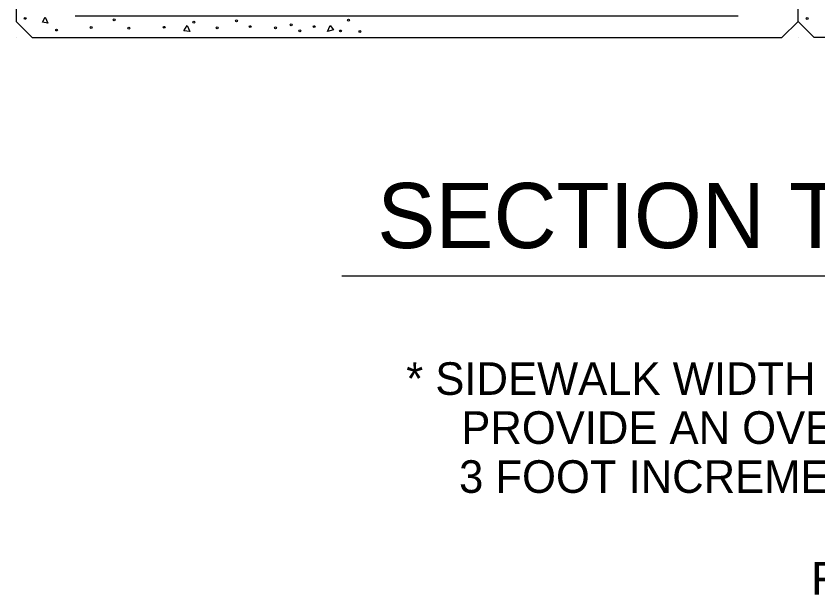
# Model space of a CAD drawing. Extents: x -60 to 66, y -3 to 77.
# Drawn here: x -50.903 to -47.827, y 12.249 to 14.471 of the extents above; entities that cross this region are included whole.
import ezdxf

# ---------------------------------------------------------------- set-up
doc = ezdxf.new("R2010")
doc.units = 0
for name, color, linetype in [('Rebar Lines CELL', 7, 'Continuous'), ('Sup Cored Slab Unit CELL', 7, 'Continuous'), ('Text', 7, 'Continuous'), ('Text CELL', 7, 'Continuous'), ('Title Text CELL', 7, 'Continuous'), ('User Information Notes CELL', 7, 'Continuous')]:
    doc.layers.add(name, color=color, linetype=linetype)

msp = doc.modelspace()

# ---------------------------------------------------------------- linework, layer by layer
at = {"layer": 'Rebar Lines CELL'}
msp.add_line((-48.1333, 14.4698), (-50.6763, 14.4698), dxfattribs=at)
at = {"layer": 'Sup Cored Slab Unit CELL'}
for p, q in [((-50.9027, 16.0744), (-50.9027, 14.4502)), ((-47.9036, 14.4502), (-47.9036, 15.556)), ((-47.9036, 14.4502), (-47.9036, 15.5527)), ((-50.801, 14.4469), (-50.7911, 14.4666)), ((-50.7911, 14.4666), (-50.7813, 14.4436)), ((-50.9027, 14.4502), (-50.8404, 14.3879)), ((-50.7813, 14.4436), (-50.801, 14.4469)), ((-50.2596, 14.4141), (-50.2464, 14.4338)), ((-50.2464, 14.4338), (-50.2366, 14.4108)), ((-49.7083, 14.4108), (-49.6985, 14.4338)), ((-49.6985, 14.4338), (-49.6854, 14.4173)), ((-47.966, 14.3879), (-47.9036, 14.4502)), ((-47.8413, 14.3879), (-47.9036, 14.4502)), ((-50.2366, 14.4108), (-50.2596, 14.4141)), ((-49.6854, 14.4173), (-49.7083, 14.4108)), ((-50.8404, 14.3879), (-49.4032, 14.3879)), ((-49.4032, 14.3879), (-47.966, 14.3879)), ((-44.9669, 14.3879), (-47.8413, 14.3879))]:
    msp.add_line(p, q, dxfattribs=at)
for centre in [(-50.8676, 14.4618), (-50.5259, 14.4559), (-50.0574, 14.4525), (-49.6276, 14.4551), (-47.8686, 14.4611), (-50.6146, 14.4264), (-50.4703, 14.424), (-50.3344, 14.4275), (-50.2204, 14.4473), (-50.131, 14.4252), (-50.0045, 14.4299), (-49.9075, 14.4252), (-49.8477, 14.4369), (-49.7597, 14.4299), (-50.747, 14.4169), (-49.814, 14.4137), (-49.658, 14.4133), (-49.5836, 14.411)]:
    msp.add_circle(centre, 0.00364, dxfattribs=at)
at = {"layer": 'Text CELL'}
msp.add_line((-48.6846, 14.3879), (-48.6846, 14.3879), dxfattribs=at)
at = {"layer": 'Title Text CELL'}
msp.add_line((-49.6529, 13.4733), (-43.62, 13.4733), dxfattribs=at)
at = {"layer": 'User Information Notes CELL'}
for p, q in [((-50.9027, 14.3879), (-50.9027, 14.3879)), ((-47.9036, 14.3879), (-47.9036, 14.3879))]:
    msp.add_line(p, q, dxfattribs=at)

# ---------------------------------------------------------------- texts
at = {"layer": 'Text'}
for s, p in [('* SIDEWALK WIDTH MAY BE INCREASED AS NECESSARY TO', (-49.4061, 13.0171)), ('PROVIDE AN OVERALL STRUCTURE WIDTH THAT IS AN EVEN', (-49.1951, 12.8291)), ('3 FOOT INCREMENT.', (-49.2035, 12.6411))]:
    msp.add_text(s, height=0.125, dxfattribs=at).set_placement(p)
at = {"layer": 'Title Text CELL'}
msp.add_text('SECTION THROUGH SIDEWALK', height=0.25, dxfattribs=at).set_placement((-49.5173, 13.5802))
at = {"layer": 'User Information Notes CELL'}
msp.add_text("FOR  1'' : 1 SCALE    ", height=0.125, dxfattribs=at).set_placement((-47.8529, 12.251))

doc.saveas('drawing.dxf')
